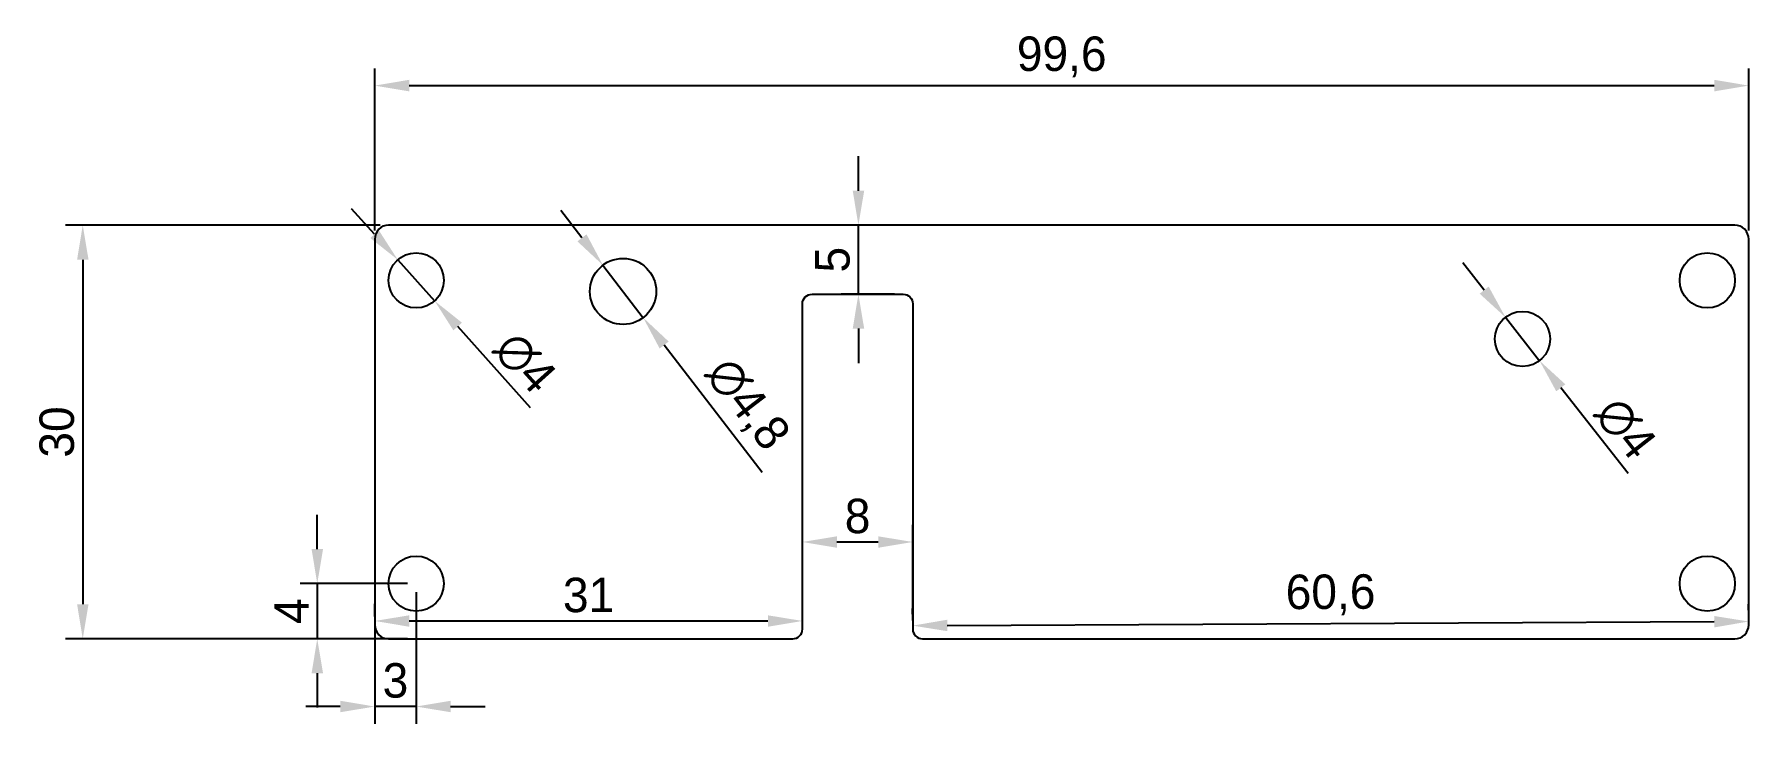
# Model space of a CAD drawing. Header units: millimetres. Extents: x 191 to 315, y 119 to 169.
import ezdxf

# ---------------------------------------------------------------- set-up
doc = ezdxf.new("R2010")
doc.units = ezdxf.units.MM
doc.dimstyles.new('ISO-25', dxfattribs={"dimtxt": 2.5, "dimasz": 2.5, "dimexe": 1.25, "dimexo": 0.625, "dimtad": 1, "dimtxsty": 'Standard', "dimcen": 2.5, "dimadec": 0, "dimazin": 0, "dimtfac": 1, "dimtmove": 0, "dimatfit": 3, "dimfxl": 1, "dimarcsym": 0})

# ---------------------------------------------------------------- blocks, each defined once
blk = doc.blocks.new('*D1')
at = {"color": 0, "lineweight": -2, "transparency": 16777216}
for p, q in [((215.52, 154.94), (213.85, 156.8)), ((217.2, 153.09), (219.87, 150.11)), ((226.83, 142.36), (221.54, 148.25))]:
    blk.add_line(p, q, dxfattribs=at)
at = {"color": 0, "transparency": 16777216}
for points in [[(215.83, 155.22), (215.21, 154.67), (217.2, 153.09)], [(221.85, 148.53), (221.23, 147.97), (219.87, 150.11)]]:
    blk.add_solid(points, dxfattribs=at)
at = {"layer": 'Defpoints', "color": 0, "transparency": 16777216}
for p in [(217.2, 153.09), (219.87, 150.11)]:
    blk.add_point(p, dxfattribs=at)
at = {"color": 0, "transparency": 16777216, "insert": (226.42, 145.63), "char_height": 2.5, "attachment_point": 5, "rotation": 311.9518}
blk.add_mtext('∅4', dxfattribs=at)
blk = doc.blocks.new('*D2')
at = {"color": 0, "lineweight": -2, "transparency": 16777216}
for p, q in [((230.55, 154.69), (229.03, 156.67)), ((232.07, 152.7), (234.99, 148.89)), ((243.61, 137.65), (236.51, 146.91))]:
    blk.add_line(p, q, dxfattribs=at)
at = {"color": 0, "transparency": 16777216}
for points in [[(230.88, 154.94), (230.22, 154.43), (232.07, 152.7)], [(236.84, 147.16), (236.18, 146.66), (234.99, 148.89)]]:
    blk.add_solid(points, dxfattribs=at)
at = {"layer": 'Defpoints', "color": 0, "transparency": 16777216}
for p in [(232.07, 152.7), (234.99, 148.89)]:
    blk.add_point(p, dxfattribs=at)
at = {"color": 0, "transparency": 16777216, "insert": (242.47, 142.55), "char_height": 2.5, "attachment_point": 5, "rotation": 307.4626}
blk.add_mtext('∅4,8', dxfattribs=at)
blk = doc.blocks.new('*D3')
at = {"color": 0, "lineweight": -2, "transparency": 16777216}
for p, q in [((295.95, 150.89), (294.41, 152.86)), ((297.5, 148.92), (299.97, 145.77)), ((306.4, 137.58), (301.51, 143.81))]:
    blk.add_line(p, q, dxfattribs=at)
at = {"color": 0, "transparency": 16777216}
for points in [[(296.28, 151.15), (295.63, 150.63), (297.5, 148.92)], [(301.84, 144.06), (301.18, 143.55), (299.97, 145.77)]]:
    blk.add_solid(points, dxfattribs=at)
at = {"layer": 'Defpoints', "color": 0, "transparency": 16777216}
for p in [(297.5, 148.92), (299.97, 145.77)]:
    blk.add_point(p, dxfattribs=at)
at = {"color": 0, "transparency": 16777216, "insert": (306.2, 140.87), "char_height": 2.5, "attachment_point": 5, "rotation": 308.1192}
blk.add_mtext('∅4', dxfattribs=at)
blk = doc.blocks.new('*D4')
at = {"color": 0, "lineweight": -2, "transparency": 16777216}
for p, q in [((215.53, 155.22), (215.53, 166.98)), ((315.13, 155.22), (315.13, 166.98)), ((218.03, 165.73), (312.63, 165.73))]:
    blk.add_line(p, q, dxfattribs=at)
at = {"color": 0, "transparency": 16777216}
for points in [[(218.03, 166.15), (218.03, 165.31), (215.53, 165.73)], [(312.63, 166.15), (312.63, 165.31), (315.13, 165.73)]]:
    blk.add_solid(points, dxfattribs=at)
at = {"layer": 'Defpoints', "color": 0, "transparency": 16777216}
for p in [(315.13, 165.73), (215.53, 154.6), (315.13, 154.6)]:
    blk.add_point(p, dxfattribs=at)
at = {"color": 0, "transparency": 16777216, "insert": (265.33, 167.81), "char_height": 2.5, "attachment_point": 5}
blk.add_mtext('99,6', dxfattribs=at)
blk = doc.blocks.new('*D5')
at = {"color": 0, "lineweight": -2, "transparency": 16777216}
for p, q in [((215.91, 155.6), (193.11, 155.6)), ((194.36, 153.1), (194.36, 128.1)), ((215.91, 125.6), (193.11, 125.6))]:
    blk.add_line(p, q, dxfattribs=at)
at = {"color": 0, "transparency": 16777216}
for points in [[(193.95, 153.1), (194.78, 153.1), (194.36, 155.6)], [(193.95, 128.1), (194.78, 128.1), (194.36, 125.6)]]:
    blk.add_solid(points, dxfattribs=at)
at = {"layer": 'Defpoints', "color": 0, "transparency": 16777216}
for p in [(216.53, 155.6), (194.36, 125.6), (216.53, 125.6)]:
    blk.add_point(p, dxfattribs=at)
at = {"color": 0, "transparency": 16777216, "insert": (192.49, 140.6), "char_height": 2.5, "attachment_point": 5, "rotation": 90}
blk.add_mtext('30', dxfattribs=at)
blk = doc.blocks.new('*D6')
at = {"color": 0, "lineweight": -2, "transparency": 16777216}
for p, q in [((211.36, 132.1), (211.36, 134.6)), ((217.91, 129.6), (210.11, 129.6)), ((211.36, 129.6), (211.36, 125.6)), ((217.91, 125.6), (210.11, 125.6)), ((211.36, 123.1), (211.36, 120.6))]:
    blk.add_line(p, q, dxfattribs=at)
at = {"color": 0, "transparency": 16777216}
for points in [[(210.95, 132.1), (211.78, 132.1), (211.36, 129.6)], [(210.95, 123.1), (211.78, 123.1), (211.36, 125.6)]]:
    blk.add_solid(points, dxfattribs=at)
at = {"layer": 'Defpoints', "color": 0, "transparency": 16777216}
for p in [(218.53, 129.6), (211.36, 125.6), (218.53, 125.6)]:
    blk.add_point(p, dxfattribs=at)
at = {"color": 0, "transparency": 16777216, "insert": (209.49, 127.6), "char_height": 2.5, "attachment_point": 5, "rotation": 90}
blk.add_mtext('4', dxfattribs=at)
blk = doc.blocks.new('*D7')
at = {"color": 0, "lineweight": -2, "transparency": 16777216}
for p, q in [((215.53, 128.97), (215.53, 119.43)), ((218.53, 128.97), (218.53, 119.43)), ((213.03, 120.68), (210.53, 120.68)), ((218.53, 120.68), (215.53, 120.68)), ((221.03, 120.68), (223.53, 120.68))]:
    blk.add_line(p, q, dxfattribs=at)
at = {"color": 0, "transparency": 16777216}
for points in [[(213.03, 121.1), (213.03, 120.27), (215.53, 120.68)], [(221.03, 121.1), (221.03, 120.27), (218.53, 120.68)]]:
    blk.add_solid(points, dxfattribs=at)
at = {"layer": 'Defpoints', "color": 0, "transparency": 16777216}
for p in [(215.53, 129.6), (218.53, 129.6), (215.53, 120.68)]:
    blk.add_point(p, dxfattribs=at)
at = {"color": 0, "transparency": 16777216, "insert": (217.03, 122.56), "char_height": 2.5, "attachment_point": 5}
blk.add_mtext('3', dxfattribs=at)
blk = doc.blocks.new('*D8')
at = {"color": 0, "lineweight": -2, "transparency": 16777216}
for p, q in [((215.53, 127.22), (215.53, 128.14)), ((246.53, 127.22), (246.53, 128.14)), ((218.03, 126.89), (244.03, 126.89))]:
    blk.add_line(p, q, dxfattribs=at)
at = {"color": 0, "transparency": 16777216}
for points in [[(218.03, 127.3), (218.03, 126.47), (215.53, 126.89)], [(244.03, 127.3), (244.03, 126.47), (246.53, 126.89)]]:
    blk.add_solid(points, dxfattribs=at)
at = {"layer": 'Defpoints', "color": 0, "transparency": 16777216}
for p in [(246.53, 126.89), (215.53, 126.6), (246.53, 126.6)]:
    blk.add_point(p, dxfattribs=at)
at = {"color": 0, "transparency": 16777216, "insert": (231.03, 128.76), "char_height": 2.5, "attachment_point": 5}
blk.add_mtext('31', dxfattribs=at)
blk = doc.blocks.new('*D9')
at = {"color": 0, "lineweight": -2, "transparency": 16777216}
for p, q in [((246.53, 127.51), (246.53, 133.87)), ((254.53, 127.51), (254.53, 133.87)), ((249.03, 132.62), (252.03, 132.62))]:
    blk.add_line(p, q, dxfattribs=at)
at = {"color": 0, "transparency": 16777216}
for points in [[(249.03, 133.03), (249.03, 132.2), (246.53, 132.62)], [(252.03, 133.03), (252.03, 132.2), (254.53, 132.62)]]:
    blk.add_solid(points, dxfattribs=at)
at = {"layer": 'Defpoints', "color": 0, "transparency": 16777216}
for p in [(254.53, 132.62), (246.53, 126.89), (254.53, 126.89)]:
    blk.add_point(p, dxfattribs=at)
at = {"color": 0, "transparency": 16777216, "insert": (250.53, 134.49), "char_height": 2.5, "attachment_point": 5}
blk.add_mtext('8', dxfattribs=at)
blk = doc.blocks.new('*D10')
at = {"color": 0, "lineweight": -2, "transparency": 16777216}
for p, q in [((315.13, 127.22), (315.12, 128.1)), ((254.53, 126.92), (254.52, 127.8)), ((257.03, 126.56), (312.63, 126.84))]:
    blk.add_line(p, q, dxfattribs=at)
at = {"color": 0, "transparency": 16777216}
for points in [[(257.03, 126.98), (257.03, 126.15), (254.53, 126.55)], [(312.63, 127.25), (312.63, 126.42), (315.13, 126.85)]]:
    blk.add_solid(points, dxfattribs=at)
at = {"layer": 'Defpoints', "color": 0, "transparency": 16777216}
for p in [(315.13, 126.85), (254.53, 126.3), (315.13, 126.6)]:
    blk.add_point(p, dxfattribs=at)
at = {"color": 0, "transparency": 16777216, "insert": (284.82, 128.78), "char_height": 2.5, "attachment_point": 5, "rotation": 0.2836}
blk.add_mtext('60,6', dxfattribs=at)
blk = doc.blocks.new('*D11')
at = {"color": 0, "lineweight": -2, "transparency": 16777216}
for p, q in [((250.59, 158.1), (250.59, 160.6)), ((253.21, 155.6), (249.34, 155.6)), ((250.59, 150.6), (250.59, 155.6)), ((253.21, 150.6), (249.34, 150.6)), ((250.59, 148.1), (250.59, 145.6))]:
    blk.add_line(p, q, dxfattribs=at)
at = {"color": 0, "transparency": 16777216}
for points in [[(250.18, 158.1), (251.01, 158.1), (250.59, 155.6)], [(250.18, 148.1), (251.01, 148.1), (250.59, 150.6)]]:
    blk.add_solid(points, dxfattribs=at)
at = {"layer": 'Defpoints', "color": 0, "transparency": 16777216}
for p in [(250.59, 155.6), (253.83, 155.6), (253.83, 150.6)]:
    blk.add_point(p, dxfattribs=at)
at = {"color": 0, "transparency": 16777216, "insert": (248.72, 153.1), "char_height": 2.5, "attachment_point": 5, "rotation": 90}
blk.add_mtext('5', dxfattribs=at)

msp = doc.modelspace()

# ---------------------------------------------------------------- linework, layer by layer
msp.add_lwpolyline([(245.832, 125.598, 0.4142136), (246.532, 126.298), (246.532, 149.898, -0.4142136), (247.232, 150.598), (253.832, 150.598, -0.4142136), (254.532, 149.898), (254.532, 126.298, 0.4142136), (255.232, 125.598), (314.132, 125.598, 0.4142136), (315.132, 126.598), (315.132, 154.598, 0.4142136), (314.132, 155.598), (216.532, 155.598, 0.4142136), (215.532, 154.598), (215.532, 126.598, 0.4142136), (216.532, 125.598), (245.832, 125.598)], format="xyb")
for centre, radius in [((218.532, 151.598), 2), ((233.532, 150.798), 2.4), ((312.132, 151.598), 2), ((298.732, 147.348), 2), ((218.532, 129.598), 2), ((312.132, 129.598), 2)]:
    msp.add_circle(centre, radius)

# ---------------------------------------------------------------- dimensions: what is measured, and where the dimension line sits
for base, p1, p2, picture, middle in [((315.132, 165.73), (215.532, 154.598), (315.132, 154.598), '*D4', (265.332, 167.814)), ((254.532, 132.618), (246.532, 126.886), (254.532, 126.886), '*D9', (250.532, 134.493)), ((215.532, 120.683), (218.532, 129.598), (215.532, 129.598), '*D7', (217.032, 122.558)), ((246.532, 126.886), (215.532, 126.598), (246.532, 126.598), '*D8', (231.032, 128.761))]:
    dim = msp.add_linear_dim(base=base, p1=p1, p2=p2, dimstyle='ISO-25')
    dim.commit()
    dim.dimension.update_dxf_attribs({"geometry": picture, "text_midpoint": middle})
for base, p1, p2, picture, middle in [((250.592, 155.598), (253.832, 150.598), (253.832, 155.598), '*D11', (248.717, 153.098)), ((194.363, 125.598), (216.532, 155.598), (216.532, 125.598), '*D5', (192.488, 140.598)), ((211.365, 125.598), (218.532, 129.598), (218.532, 125.598), '*D6', (209.49, 127.598))]:
    dim = msp.add_linear_dim(base=base, p1=p1, p2=p2, angle=90, dimstyle='ISO-25')
    dim.commit()
    dim.dimension.update_dxf_attribs({"geometry": picture, "text_midpoint": middle})
dim = msp.add_diameter_dim_2p(p1=(217.195, 153.085), p2=(219.869, 150.111), dimstyle='ISO-25')
dim.commit()
dim.dimension.update_dxf_attribs({"geometry": '*D1', "text_midpoint": (225.022, 144.378), "dimtype": 163})
for p1, p2, picture, middle in [((232.072, 152.703), (234.992, 148.893), '*D2', (240.821, 141.286)), ((297.498, 148.921), (299.967, 145.774), '*D3', (304.725, 139.71))]:
    dim = msp.add_diameter_dim_2p(p1=p1, p2=p2, dimstyle='ISO-25')
    dim.commit()
    dim.dimension.update_dxf_attribs({"geometry": picture, "text_midpoint": middle})
dim = msp.add_aligned_dim(p1=(254.532, 126.298), p2=(315.132, 126.598), distance=0.253, dimstyle='ISO-25')
dim.commit()
dim.dimension.update_dxf_attribs({"geometry": '*D10', "text_midpoint": (284.821, 128.784)})

doc.saveas('drawing.dxf')
